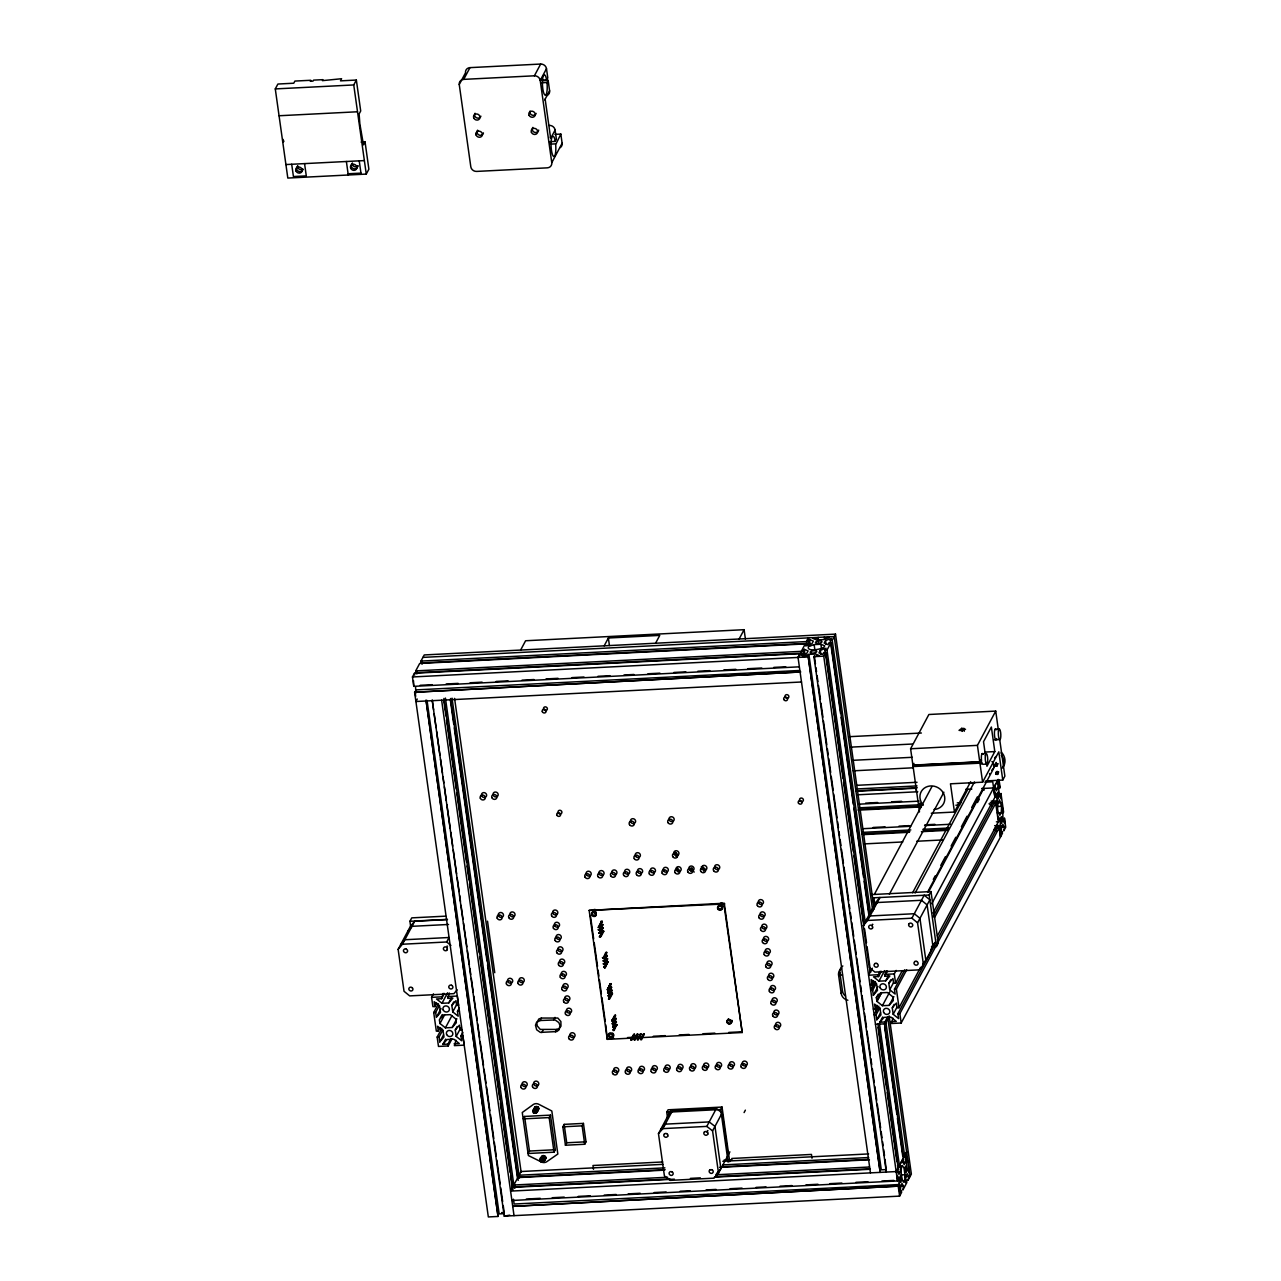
<?xml version="1.0" encoding="UTF-8"?>
<svg xmlns="http://www.w3.org/2000/svg" width="1281" height="1281" viewBox="0 0 1281 1281"><rect width="100%" height="100%" fill="white"/><g stroke="black" fill="none" stroke-linecap="round" stroke-linejoin="round"><path stroke-width="1.5" d="M995.961 756.447L994.568 758.064M415.845 693.117L415.572 686.664M416.837 674.014L416.998 670.844L415.989 672.733L801.554 653.214M422.057 664.231L422.234 661.044L421.209 662.95L806.79 643.43M514.946 1188.16L515.122 1184.973M512.304 1199.737L511.904 1200.489L897.485 1180.954L897.18 1175.285L898.798 1178.056L899.374 1190.946L898.702 1186.11L512.736 1206.366L898.702 1186.11M877.901 1023.663L898.429 1169.697L897.389 1171.651L898.99 1174.389L900.367 1171.811L900.687 1165.438L899.678 1167.343L879.423 1023.295M904.946 1174.725C905.059 1194.036 898.541 1170.562 902.4 1165.502L904.034 1168.256L904.946 1174.725L900.943 1174.917M884.514 1023.759L903.649 1159.913L902.609 1161.851L904.226 1164.589L905.587 1162.027L905.923 1155.654L904.898 1157.56L885.763 1021.405M933.048 913.001L995.305 796.558L994.616 791.626L996.234 794.396L997.146 800.849L996.81 807.286L996.138 802.45L990.149 802.755M995.577 784.212L994.809 787.991L996.426 790.745L997.803 788.183L998.139 781.746L997.082 783.716L996.826 781.874M937.436 935.787L998.764 821.105L998.059 816.173L999.692 818.943L1000.589 825.396L1000.253 831.833L999.58 826.998L995.593 827.19M1001.246 812.714L1001.582 806.293L999.436 799.856C997.066 804.404 996.65 811.049 999.869 815.292L1001.246 812.714L997.258 812.923M994.697 765.029L996.378 763.652L997.371 765.686L995.865 766.262L994.697 765.029L996.09 762.419M533.184 1110.035C545.978 1107.28 527.724 1120.491 534.785 1107.12C543.352 1104.75 534.097 1115.735 534.785 1107.12M539.942 1159.657L542.471 1157.992L544.441 1160.538L541.895 1162.203L528.348 1155.526L522.264 1112.5L533.424 1104.43A5.284 4.804 28.1 0 1 538.564 1104.174L551.823 1110.995L557.827 1154.037L546.667 1161.771A5.284 4.804 28.1 0 1 541.527 1162.027C535.106 1156.199 551.15 1152.74 543.993 1161.531M803.795 655.199L803.235 651.244L804.26 649.323L808.087 650.908L806.71 653.486L800.913 655.568L801.986 653.598L414.468 673.23L412.466 676.96L413.779 686.344L799.36 666.825M809.016 645.416L808.471 641.461L809.48 639.539L813.323 641.124L811.946 643.702L806.149 645.784L807.206 643.815L419.688 663.446L415.717 670.892L415.989 672.733M421.209 662.95L420.953 661.092L424.235 654.943L835.516 634.111L874.138 909.046M665.159 1169.697L519.333 1177.095L519.061 1175.237L521.047 1171.523L662.885 1164.349M806.534 641.573L808.503 637.858L806.518 641.557L807.078 645.512M897.485 1180.954L823.747 656.144L825.733 652.397L823.795 652.493L822.754 654.447L818.959 652.862L820.336 650.3L826.069 648.234L825.044 650.14L843.09 778.512M896.156 1171.571L898.141 1167.84L896.156 1171.571L510.591 1191.106L512.576 1187.375L674.414 1179.177M904.642 1155.702L906.612 1152.003L904.626 1155.702L902.689 1155.798L897.421 1118.265M365.053 141.903L368.88 169.188L366.27 174.088L287.809 178.059L275.287 88.917L277.897 84.034L293.765 83.217L294.902 81.071L310.771 80.271L310.258 81.247L313.028 81.119L313.557 80.127L322.988 79.662L322.46 80.639L341.627 78.717L340.49 80.863L356.358 80.046L360.698 110.983L359.128 113.929L359.833 123.713L363.468 144.865L365.053 141.903L361.082 142.111M283.902 141.022L283.389 141.999L283.005 139.341M366.27 174.088L353.748 84.946L356.358 80.046M554.913 134.377L560.838 134.073L562.119 143.28L551.775 162.671A5.284 4.804 28.1 0 1 547.323 167.843L476.628 171.414A5.284 4.804 28.1 0 1 470.8 166.77L459.255 84.546L465.515 72.793A5.284 4.804 28.1 0 1 469.967 67.637L540.662 64.05A5.284 4.804 28.1 0 1 546.491 68.694L547.788 77.901L546.635 80.046L540.71 80.351M459.255 84.546A5.284 4.804 28.1 0 1 463.706 79.374L469.967 67.637M475.924 133.977L477.701 130.662M463.706 79.374L534.385 75.803L540.662 64.05M551.775 162.671L540.214 80.447L546.491 68.694M546.635 80.046L546.507 79.31A10.184 2.354 87.1 0 0 542.584 79.438A10.184 2.354 87.1 0 0 544.873 95.018A10.184 2.354 87.1 0 0 547.019 82.801L548.124 80.351L542.199 80.655M545.162 100.382A5.284 4.804 28.1 0 0 545.146 99.117L549.597 90.791L548.124 80.351M550.318 137.115A5.284 4.804 28.1 0 1 550.67 138.38L555.105 130.054L554.753 128.805A5.284 4.804 28.1 0 0 549.277 125.41M549.341 141.711L555.265 141.406L556.402 139.261L555.105 130.054M555.265 141.406L555.217 141.102A10.184 2.354 87.1 0 0 551.246 140.382A10.184 2.354 87.1 0 0 553.376 156.266A10.184 2.354 87.1 0 0 555.682 144.673L560.838 134.073M413.779 686.344L413.491 680.675M414.612 692.236L800.593 671.965L414.612 692.236L488.333 1216.95L498.037 1216.454L426.029 700.275L498.037 1216.454M417.254 699.026L415.925 701.508L801.49 681.988M520.63 650.059L525.594 640.756L744.101 629.692L745.414 639.139M410.737 927.028L409.92 921.295L411.761 917.869L445.628 916.155M457.141 989.813L453.938 993.656L409.68 995.897L404.027 991.286L398.135 949.349L410.416 926.339L414.708 921.231L447.421 919.566M398.135 949.349L402.426 944.225L414.708 921.231M604.184 645.832L608.363 638.002L659.763 635.392L655.584 643.222M402.426 944.225L446.669 941.983L449.071 937.5L404.812 939.742L400.537 944.866M436.709 1003.023L434.835 1006.53L432.898 1006.626L431.585 997.355L433.458 993.848M449.343 993.031L447.726 998.395L452.866 998.139L448.718 1002.959L441.977 1003.295L436.533 998.972L441.561 998.716L443.178 993.351M440.152 1027.554L438.278 1031.077L436.341 1031.173L433.715 1012.518L438.406 1003.744M441.561 998.716L444.379 993.448M434.835 1006.53L434.147 1001.694L439.607 1006.049L440.52 1012.502L436.341 1017.354L435.668 1012.422L439.415 1005.393M441.977 1003.295L447.597 992.775M437.285 1015.593L441.032 1008.579M440.28 1018.059L442.249 1014.552M448.718 1002.959L451.536 997.691M439.975 1023.503L439.351 1019.804L443.61 1014.968L450.368 1014.632L455.828 1018.987L456.324 1022.686L452.177 1027.506L445.42 1027.842L439.975 1023.503L444.667 1014.744M459.351 1007.811L457.477 1011.317L458.166 1016.185L452.753 1011.878L451.841 1005.441L453.714 1001.934M451.953 1038.923L448.206 1045.953L438.486 1046.433L437.173 1037.066L441.849 1028.291M438.278 1031.077L437.59 1026.241L443.05 1030.597L443.963 1037.05L439.783 1041.901L439.111 1036.97L442.858 1029.94M452.753 1011.878L456.5 1004.864M445.42 1027.842L451.969 1015.561M439.783 1041.901L443.53 1034.872M450.752 1038.827L447.934 1044.095L442.874 1044.367L445.692 1039.099M452.177 1027.506L456.853 1018.731M462.793 1032.342L460.92 1035.865L461.608 1040.732L456.196 1036.425L455.299 1029.988L457.173 1026.481M456.196 1036.425L460.888 1027.65M460.92 1035.865L462.857 1035.753L464.186 1045.136L454.371 1045.632L455.988 1040.268M589.148 910.391L724.277 903.217L742.211 1032.518L607.274 1039.355L589.148 910.391L723.861 904.002L742.211 1032.518M739.121 638.995L744.101 629.692M540.118 1020.509L555.137 1019.948L558.836 1022.59L559.989 1025.569L558.996 1029.892L556.771 1031.573L540.374 1032.406L536.675 1029.78L535.49 1025.232L536.515 1022.462L540.118 1020.509L541.415 1018.059L557.843 1018.043L560.886 1021.565L560.982 1026.161L559.301 1028.467L556.707 1029.412L540.278 1029.428L537.235 1025.905L536.803 1022.782L538.821 1019.003L541.415 1018.059M541.799 1032.55L543.112 1030.1M598.643 926.627L601.462 921.391L598.755 927.412M599.492 926.579L597.939 927.46L599.604 927.364L602.294 921.343L600.629 921.439M599.604 927.364L602.294 921.343M602.727 924.466L599.092 929.75L602.727 924.466L600.036 930.486L598.259 929.782L600.036 930.486M603.159 927.588L599.524 932.856L603.159 927.588L600.485 933.609L598.707 932.904L600.485 933.609M553.712 1019.82L555.009 1017.37M602.775 930.743L600.1 936.763L602.775 930.743L603.719 931.479L600.917 936.715L599.252 936.811L603.607 930.695M555.394 1031.862L556.707 1029.412M606.634 952.327L603.847 957.548L602.406 957.628L603.959 958.332L606.634 952.327L603.351 958.364M603.127 958.38L605.817 952.359M607.082 955.434L604.28 960.67L602.855 960.75L604.392 961.455L607.082 955.434L603.783 961.487M603.575 961.503L606.249 955.482M604.84 964.577L603.287 963.856L604.84 964.577L607.514 958.556L604.216 964.609M604.008 964.609L607.514 958.556M524.57 1116.44L523.256 1118.889L549.165 1117.576L550.478 1115.127L524.57 1116.44L529.437 1151.043L528.124 1153.492L554.033 1152.179L555.33 1149.73L550.478 1115.127M605.273 967.683L603.719 966.979L605.273 967.683L607.947 961.679L604.664 967.715M604.44 967.731L607.947 961.679M533.04 1110.563L535.218 1106.752M533.04 1111.123L535.73 1106.512M533.2 1111.668L534.497 1109.218M534.994 1108.866L536.291 1106.416M533.488 1112.18L534.801 1109.73M535.586 1108.898L536.883 1106.448M533.905 1112.613L535.218 1110.163M536.147 1109.09L537.46 1106.64M534.433 1112.917L535.73 1110.483M536.659 1109.41L537.972 1106.96M534.994 1113.109L536.307 1110.659M537.091 1109.826L538.388 1107.392M535.586 1113.157L536.899 1110.707M536.163 1113.045L538.693 1107.889M537.54 1110.899L538.853 1108.449M536.675 1112.805L538.853 1109.01M610.22 983.648L607.53 989.669L610.22 983.648L611.149 984.384L608.347 989.621L607.146 989.685L611.037 983.6M610.653 986.77L607.963 992.775L610.653 986.77L611.581 987.507L608.795 992.743L607.594 992.807L611.469 986.722M611.085 989.877L608.411 995.897L611.085 989.877L612.014 990.629L609.228 995.849L608.027 995.913L611.918 989.845M611.533 992.999L608.843 999.02L611.533 992.999L612.462 993.736L609.66 998.972L608.475 999.036L612.35 992.951M798.047 657.441L800.049 653.694L798.047 657.441L870.456 1172.884M904.098 1180.442L908.085 1180.233L908.853 1176.47L907.236 1173.7L905.859 1176.278L905.523 1182.715L906.58 1180.73L906.836 1182.587L902.865 1190.033L903.633 1186.27L902 1183.5L900.639 1186.078L900.303 1192.499L901.344 1190.529L901.616 1192.387L899.614 1196.118L504.218 1216.149L509.774 1215.157M611.854 1020.477L615.472 1015.192L612.782 1021.213L611.854 1020.477L615.472 1015.192M611.966 1021.261L614.656 1015.241M808.151 656.208L880.175 1172.387L808.151 656.208L803.091 656.464L808.887 654.383L815.645 654.047L819.488 655.632L813.931 656.641L886.34 1172.067L885.075 1159.481M818.367 642.053L818.207 637.362M612.302 1023.583L615.905 1018.315L613.231 1024.336L612.302 1023.583L615.905 1018.315M539.942 1160.202L542.103 1155.846M612.398 1024.384L615.088 1018.363M540.086 1160.762L542.616 1155.606M541.879 1157.944L543.192 1155.494M540.39 1161.275L541.239 1157.768M542.471 1157.992L543.785 1155.542M540.806 1161.691L541.703 1158.825M612.734 1026.705L616.353 1021.437L613.663 1027.458L612.734 1026.705L616.353 1021.437M543.048 1158.184L544.361 1155.734M612.846 1027.49L615.52 1021.469M541.319 1162.011L542.632 1159.561L545.594 1158.616M543.56 1158.488L544.873 1156.054M607.274 1039.355L605.769 1024.896M541.895 1162.203L543.208 1159.753M543.977 1158.921L545.29 1156.471M542.487 1162.235L543.801 1159.801M613.167 1029.828L616.785 1024.544L614.111 1030.565L613.167 1029.828L616.785 1024.544M544.281 1159.433L545.594 1156.983M543.064 1162.139L545.738 1157.528M613.279 1030.613L615.969 1024.592M543.576 1161.899L545.738 1158.088M562.839 1126.816L564.152 1124.366L583.431 1123.389L586.009 1141.803L584.712 1144.253L565.433 1145.23L562.839 1126.816L582.118 1125.839L583.431 1123.389M824.388 637.057L823.987 637.794L829.127 637.538L823.363 639.603L816.605 639.94L812.795 638.354L817.822 638.114M840.544 713.421L830.28 640.356L831.289 638.45L825.556 640.516L824.179 643.078L827.99 644.647L829.031 642.71L830.969 642.614L869.255 915.13M865.283 922.576L826.998 650.043L830.969 642.614M835.516 634.111L832.218 640.26L870.504 912.793M565.433 1145.23L566.73 1142.78L564.152 1124.366M630.86 1039.499L634.479 1034.215L631.789 1040.236L630.86 1039.499L634.479 1034.215M630.973 1040.284L633.663 1034.263M634.127 1039.323L637.746 1034.055L635.056 1040.076L634.127 1039.323L637.746 1034.055M634.239 1040.108L636.913 1034.103M637.394 1039.163L640.996 1033.895L638.322 1039.9L637.394 1039.163L640.996 1033.895M637.49 1039.948L640.18 1033.927M640.644 1039.003L644.263 1033.719L641.589 1039.74L640.644 1039.003L644.263 1033.719M640.756 1039.788L643.446 1033.767M724.245 904.482L724.646 903.665M667.561 1118.089L666.744 1112.228L668.058 1109.794L722.036 1107.056L729.706 1161.675M729.882 1151.827L718.513 1173.14L714.077 1178.152L670.155 1180.377L664.407 1175.878L658.466 1133.621L670.748 1110.627M658.466 1133.621L662.885 1128.625L672.461 1110.707L716.383 1108.497L722.132 1112.981L728.072 1155.238M662.885 1128.625L706.808 1126.399L716.383 1108.497M983.087 754.301A5.428 1.249 87.1 0 0 981.63 754.717A5.428 1.249 87.1 0 0 981.55 760.882L981.15 762.435L980.798 759.985L979.757 761.939L912.921 765.317L910.599 748.761L928.885 714.494L995.721 711.099L998.395 730.122M728.12 1162.171L720.723 1109.506L722.036 1107.056M718.513 1173.14L712.572 1130.883L722.132 1112.981M912.921 765.317L913.961 763.364M921.183 805.685L920.831 803.235L918.269 803.363L913.097 766.55L913.881 765.077L980.718 761.699L981.054 764.149L981.903 762.579L982.175 763.46A5.428 1.249 87.1 0 0 982.975 764.293L986.882 764.052M744.085 1112.581L745.382 1110.147M921.904 803.555L920.062 806.982L919.726 804.532L918.445 804.596L919.47 811.962M874.603 893.946L931.895 786.646M871.817 901.712L873.898 897.805L929.173 895.003L930.999 891.576L871.24 894.602M863.362 925.555L875.66 902.545L879.935 897.437L867.653 920.447L863.362 925.555L869.255 967.491L874.907 972.103L919.166 969.861L923.457 964.753L935.738 941.743L931.447 946.851M847.878 1000.237A7.942 7.206 28.1 0 1 841.153 993.415L838.575 975.001L839.872 972.567A7.942 7.206 28.1 0 1 842.834 965.986M889.398 894.234L943.889 792.218M841.153 993.415L842.466 990.966L839.872 972.567M979.757 761.939L977.435 745.366L995.721 711.099M931.303 813.211L954.441 812.042L950.47 783.812L982.607 782.179L979.933 763.156L980.718 761.699M954.441 812.042L970.646 781.698M872.329 968.196L868.582 975.225L878.286 974.729L880.159 971.222M912.616 892.745L967.892 789.224M915.178 892.937L974.377 782.05M985.105 753.036L983.52 741.715L991.366 727.032L994.809 751.579L986.962 766.262L986.434 762.483M869.879 984.497L871.817 984.4L873.69 980.878M875.387 981.614L870.712 990.389L872.649 990.293L876.396 983.264M886.34 970.902L884.723 976.266L889.863 976.01L885.715 980.83L878.958 981.166L873.514 976.827L878.558 976.586L881.36 971.318M982.607 782.179L998.812 751.835L1002.767 780.065L985.762 780.93M867.653 920.447L911.912 918.205L924.193 895.195L929.846 899.806L917.564 922.8L923.457 964.753M878.958 981.166L884.579 970.646M933.305 879.39L935.178 875.884M940.798 865.364L945.474 856.589M951.094 846.052L955.786 837.278M961.407 826.757L967.027 816.221M971.719 807.446L977.339 796.926M927.588 892.104L994.312 767.143M995.081 765.798L996.474 763.188M872.649 990.293L873.322 995.225L878.013 986.45M928.501 891.944L983.776 788.423L984.032 790.265M995.865 766.262L997.258 763.652M884.723 976.266L887.525 970.998M977.467 802.547L979.357 799.04M996.73 766.214L998.123 763.604M876.332 997.675L880.591 992.839L887.349 992.503L892.825 996.858L893.305 1000.557L889.158 1005.377L882.401 1005.713L876.973 1001.374L876.332 997.675L878.302 994.184M995.737 773.884L995.785 772.315L997.387 771.979L998.043 774.124L995.737 773.884L997.13 771.274M885.715 980.83L888.518 975.562M996.442 774.445L997.835 771.835M997.323 774.541L998.716 771.931M881.536 992.615L876.861 1001.39L881.648 992.599M873.322 1009.044L875.275 1008.932L877.149 1005.425M904.77 969.877L894.458 989.188L895.147 994.056L889.735 989.749L888.838 983.312L890.711 979.805M888.838 983.312L892.969 978.508L893.642 983.296L895.579 983.184L894.282 973.912L896.156 970.406M931.751 903.729L998.155 779.376M878.846 1006.161L874.154 1014.92L876.092 1014.824L879.839 1007.811M889.735 989.749L893.481 982.735M882.401 1005.713L889.895 991.67M1002.767 780.065L1004.864 776.142L999.66 739.153M895.579 983.184L902.128 970.902M876.092 1014.824L876.78 1019.772L880.527 1012.743M932.872 917.244L993.768 803.187M934.441 945.298L897.917 1013.719L898.589 1018.603L893.193 1014.296L892.281 1007.859L896.412 1003.055L897.084 1007.827L899.022 1007.731L896.396 989.076L906.708 969.781M934.81 917.132L996.138 802.45M887.733 1016.698L884.931 1021.966L879.871 1022.238L882.673 1016.97M889.158 1005.377L893.85 996.602M892.281 1007.859L894.154 1004.352M875.467 1024.304L885.187 1023.823L888.934 1016.794M893.193 1014.296L896.94 1007.266M999.084 780.001L1000.141 787.511L999.74 788.247L999.052 783.38L998.732 789.736L999.628 796.174L1001.246 798.912L1000.973 793.403L1003.583 812.058L1003.199 812.795L1002.511 807.911L1003.087 820.721L1004.688 823.459L1004.416 817.951L1005.713 827.222L1003.728 830.953L1004.512 827.158L1002.895 824.404L1001.518 826.966L1001.182 833.371L1002.206 831.449L1002.463 833.307L901.183 1023.007L891.352 1023.503L892.969 1018.139M899.022 1007.731L920.575 967.379M937.26 940.03L997.226 827.734L999.164 827.622L1000.493 837.005L999.196 827.734L995.193 827.942M901.183 1023.007L899.854 1013.623L999.58 826.998M932.456 946.739L936.411 946.547L938.236 943.12L930.999 891.576M899.406 1165.486L903.377 1158.04L899.422 1165.502L897.469 1165.582M907.941 1161.371L907.54 1162.107L906.852 1157.207L906.516 1163.612L907.428 1170.049L909.046 1172.804L908.757 1167.263M908.085 1180.233L911.367 1174.101L889.142 1015.865M667.641 1136.215L667.017 1136.968A2.018 1.825 28.1 0 1 665.031 1137.064L664.199 1136.391A2.146 1.938 28.1 0 1 663.926 1134.454L664.551 1133.701M707.688 1134.197L707.064 1134.95A2.018 1.825 28.1 0 1 705.078 1135.046L704.246 1134.374A2.146 1.938 28.1 0 1 703.974 1132.42L704.598 1131.667M447.357 949.669L446.717 950.406A2.146 1.938 28.1 0 1 444.667 950.518L443.818 949.862A2.018 1.825 28.1 0 1 443.562 947.956L444.203 947.219A2.146 1.938 28.1 0 1 446.252 947.107L447.085 947.78M872.649 927.908L872.009 928.645A2.146 1.938 28.1 0 1 869.975 928.741L869.126 928.085A2.018 1.825 28.1 0 1 868.854 926.179L869.511 925.442A2.146 1.938 28.1 0 1 871.544 925.346L872.393 926.003M407.694 931.431L411.986 926.323L448.542 924.466M872.937 907.637L877.213 902.529L921.471 900.287L927.124 904.898L933.016 946.835L930.871 949.397M865.764 921.071L870.039 915.963L914.298 913.721L919.95 918.317L925.843 960.27L922.624 964.097M451.841 1005.441L455.972 1000.653L456.644 1005.425L458.582 1005.329L457.301 996.042L447.469 996.538M442.874 1044.367L447.053 1039.515L453.81 1039.179L459.271 1043.535L454.115 1043.775M455.299 1029.988L459.431 1025.184L460.087 1029.972L462.041 1029.86M873.322 995.225L877.501 990.373L876.588 983.92L871.128 979.565L871.817 984.4M876.78 1019.772L880.944 1014.92L880.047 1008.467L874.571 1004.112L875.275 1008.932M879.871 1022.238L884.034 1017.386L890.807 1017.05L896.268 1021.405L891.096 1021.646M668.025 1115.719L671.34 1111.972M660.852 1129.137L665.287 1124.142L709.21 1121.916L714.974 1126.399L720.899 1168.656L716.479 1173.668M709.962 1169.793L709.322 1170.546A2.146 1.938 28.1 0 0 709.594 1172.499L710.427 1173.172A2.018 1.825 28.1 0 0 712.428 1173.076L713.053 1172.323A2.146 1.938 28.1 0 0 712.78 1170.37L711.948 1169.697M874.875 963.68L874.234 964.417A2.018 1.825 28.1 0 0 874.491 966.322L875.339 966.979A2.146 1.938 28.1 0 0 877.373 966.883L878.029 966.146A2.018 1.825 28.1 0 0 877.757 964.241L876.909 963.584M914.81 961.663L914.154 962.399A2.018 1.825 28.1 0 0 914.426 964.305L915.275 964.961A2.146 1.938 28.1 0 0 917.308 964.849L917.965 964.113A2.018 1.825 28.1 0 0 917.692 962.223L916.844 961.567M814.124 644.599L808.327 646.681C806.694 652.205 820.865 649.291 823.907 647.321L824.724 645.848L820.881 644.263L814.124 644.599L814.956 650.524M961.775 728.313L959.053 730.362L962.543 730.634L965.49 729.305L961.775 728.313L962.207 731.387M275.287 88.917L353.748 84.946M541.062 82.801L546.987 82.496M279.05 115.754L357.511 111.767M549.677 144.161L555.602 143.856M285.903 164.56L364.364 160.589M348.096 173.768L360.954 173.127M422.922 657.393L834.203 636.561L872.761 911.063M420.953 661.092L808.471 641.461M830.28 640.356L832.218 640.26M415.717 670.892L803.235 651.244M825.044 650.14L826.998 650.043M412.466 676.96L807.767 656.945M813.931 656.641L823.747 656.144M420.168 685.303L432.161 684.695M446.14 683.99L458.134 683.381M470.127 682.773L482.104 682.165M496.099 681.46L508.077 680.851M522.056 680.147L534.049 679.538M546.042 678.93L558.02 678.322M572.015 677.617L583.992 677.009M597.987 676.304L609.964 675.695M623.959 674.991L633.935 674.479M647.93 673.774L659.907 673.165M673.902 672.461L685.879 671.852M697.873 671.244L709.85 670.636M723.845 669.931L735.822 669.322M747.816 668.714L761.795 668.009M773.788 667.401L785.781 666.793M416.021 689.899L799.6 670.475M849.575 736.671L921.391 733.02M995.177 729.289L999.18 729.081M850.376 747.159L912.2 744.037M993.976 739.89L999.965 739.585M910.599 748.761L977.435 745.366M984.977 752.075L994.809 751.579M852.457 760.338L912.296 757.295M982.111 753.756L986.098 753.564M913.097 766.55L979.933 763.156M853.258 770.826L913.097 767.799M857.229 785.301L917.052 782.275M969.012 782.979L975.113 782.675M984.817 782.179L992.727 781.778L994.921 797.294L993.592 787.927L981.63 788.52M857.213 788.936L917.052 785.91M855.484 790.889L917.308 787.767M855.964 791.29L915.803 788.263M857.982 794.78L917.804 791.754M965.682 789.336L971.847 789.016M993.816 788.375L997.803 788.183M865.668 803.123L877.645 802.514M891.608 801.81L901.568 801.314M859.295 804.164L919.134 801.137M859.535 807.815L919.358 804.788M957.259 802.867L961.246 802.675M991.158 801.153L997.146 800.849M858.526 809.416L918.349 806.39M997.066 802.803L1001.053 802.611M858.126 810.152L921.359 806.918M955.85 805.205L959.837 805.012M991.75 803.395L995.737 803.187M997.595 806.486L1001.582 806.293M873.114 827.462L885.075 826.869M899.038 826.149L909.014 825.653M924.962 824.836L934.938 824.34M996.394 821.842L998.331 821.745M862.737 828.711L910.615 826.293M924.578 825.572L950.502 824.259M862.978 832.362L910.839 829.944M922.816 829.335L948.741 828.022M994.616 825.701L1000.589 825.396M861.969 833.963L909.83 831.545M923.793 830.841L947.732 829.624M1000.525 827.35L1004.512 827.158M863.57 834.604L909.446 832.282M921.407 831.673L947.332 830.36M864.867 843.875L902.769 841.953M916.732 841.249L942.656 839.936M409.92 921.295L447.421 919.39M601.574 922.176L602.406 922.128M602.839 925.25L601.91 924.514M603.271 928.373L602.342 927.62M602.887 931.527L603.719 931.479M605.929 953.144L606.746 953.112M606.361 956.267L607.194 956.218M607.626 959.341L606.698 958.604M608.059 962.463L607.13 961.711M610.316 984.432L611.149 984.384M610.765 987.555L611.581 987.507M431.585 997.355L441.305 996.858M884.466 974.409L894.282 973.912M611.197 990.661L612.014 990.629M611.629 993.784L612.462 993.736M433.715 1012.518L435.668 1012.422M457.477 1011.317L459.415 1011.221M894.458 989.188L896.396 989.076M614.768 1016.025L615.585 1015.977M615.2 1019.148L616.017 1019.1M615.633 1022.254L616.465 1022.222M616.081 1025.376L616.898 1025.344M437.173 1037.066L439.111 1036.97M897.917 1013.719L899.854 1013.623M633.775 1035.048L634.591 1035M637.025 1034.888L637.858 1034.84M640.292 1034.712L641.108 1034.68M643.558 1034.552L644.375 1034.504M607.69 1038.571L613.631 1038.267M627.53 1037.562L639.443 1036.97M653.326 1036.265L665.239 1035.656M679.122 1034.952L689.05 1034.456M702.949 1033.751L714.846 1033.143M728.745 1032.438L740.658 1031.845M666.744 1112.228L720.723 1109.506M566.73 1142.78L586.009 1141.803M529.437 1151.043L555.33 1149.73M662.709 1161.963L592.975 1165.502L593.503 1169.281M724.069 1160.09L731.963 1159.705L731.787 1158.472L811.465 1154.437L812.01 1158.216M722.82 1161.307L868.662 1153.925M519.061 1175.237L664.903 1167.856M722.836 1164.909L868.678 1157.528M721.107 1166.863L868.95 1159.385M663.654 1170.194L517.812 1177.591L513.841 1185.021L667.673 1177.239M719.586 1167.359L869.431 1159.769M901.6 1162.235L905.587 1162.027M715.615 1174.805L869.447 1167.007M514.097 1186.879L669.931 1178.984M715.871 1176.663L869.703 1168.864M690.395 1178.376L700.371 1177.863M714.366 1177.159L870.199 1169.265M886.372 1169.569L881.296 1169.825L808.887 654.383M896.364 1172.019L900.367 1171.811M904.866 1176.679L908.853 1176.47M526.283 1199.032L540.262 1198.327M552.255 1197.719L564.232 1197.111M578.227 1196.406L590.205 1195.797M604.2 1195.093L616.177 1194.484M628.17 1193.876L640.164 1193.268M654.143 1192.563L666.136 1191.954M680.115 1191.25L690.107 1190.738M706.087 1189.937L716.079 1189.425M730.058 1188.72L742.051 1188.111M756.03 1187.407L766.022 1186.895M780.001 1186.19L791.994 1185.582M805.973 1184.877L817.967 1184.268M829.944 1183.66L841.937 1183.052M855.916 1182.347L867.91 1181.739M881.888 1181.018L893.882 1180.425M899.71 1184.509L514.129 1204.028L513.457 1199.192M899.63 1186.462L903.633 1186.27M504.25 1213.651L499.174 1213.908L427.037 700.435M406.317 949.141L407.166 949.797A2.018 1.825 28.1 0 1 407.422 951.703L406.782 952.44A2.146 1.938 28.1 0 1 404.732 952.536L403.883 951.879A2.018 1.825 28.1 0 1 403.627 949.974L404.268 949.237A2.146 1.938 28.1 0 1 406.285 948.965M451.617 985.345L452.465 986.018A2.018 1.825 28.1 0 1 452.737 987.907L452.081 988.644A2.146 1.938 28.1 0 1 450.047 988.756L449.199 988.099A2.018 1.825 28.1 0 1 448.926 986.194L449.583 985.457A2.146 1.938 28.1 0 1 451.601 985.185M706.584 1131.571L707.416 1132.244M671.901 1171.731L672.733 1172.403A2.146 1.938 28.1 0 1 673.005 1174.357L672.381 1175.093A2.018 1.825 28.1 0 1 670.379 1175.205L669.547 1174.533A2.146 1.938 28.1 0 1 669.274 1172.579L669.915 1171.827A2.018 1.825 28.1 0 1 671.933 1171.891M706.808 1126.399L712.572 1130.883M989.044 803.747L991.75 805.909M993.848 829.367L996.554 831.529M911.912 918.205L917.564 922.8M446.669 941.983L450.912 945.442M412.53 988.035L411.681 987.379A2.146 1.938 28.1 0 0 409.648 987.475L408.991 988.211A2.018 1.825 28.1 0 0 409.263 990.117L410.112 990.773A2.146 1.938 28.1 0 0 412.146 990.677L412.802 989.941A2.018 1.825 28.1 0 0 412.354 988.035M667.369 1134.277L666.552 1133.589A2.018 1.825 28.1 0 0 664.583 1133.861M995.721 803.091L998.363 821.842M989.605 773.516L989.733 774.348M963.84 728.216L964.273 731.275M913.881 765.077L914.058 766.31M915.611 785.685L916.475 791.818M929.173 895.003L936.411 946.547M873.898 897.805L874.971 905.427M887.749 1017.706L910.07 1176.534M878.286 974.729L878.558 976.586M884.931 1021.966L885.187 1023.823M841.105 717.376L853.306 804.276M853.867 808.215L863.57 877.341M864.131 881.296L868.838 914.858M884.659 1027.426L896.86 1114.326M825.556 640.516L826.117 644.455M873.594 981.822L874.154 985.778M876.925 1005.521L877.485 1009.476M825.733 652.397L864.018 924.93M864.579 928.885L866.516 942.704M867.077 946.643L870.68 972.327M872.073 982.191L872.905 988.115M875.676 1007.875L876.236 1011.814M843.635 782.467L853.354 851.577M853.899 855.532L863.618 924.658M869.719 968.1L870.279 972.055M871.656 981.919L872.489 987.843M878.045 1027.346L886.644 1088.562M887.205 1092.517L896.908 1161.627M898.301 1186.847L899.614 1196.118M820.881 644.263L821.441 648.202M820.336 650.3L820.881 654.255M814.316 655.888L815.437 663.798M815.981 667.737L816.541 671.692M817.102 675.647L817.935 681.572M818.479 685.511L820.432 699.346M820.977 703.285L822.93 717.12M823.475 721.059L826.805 744.757M827.366 748.712L828.199 754.637M828.743 758.592L830.696 772.411M831.241 776.366L833.194 790.185M833.739 794.14L837.069 817.838M837.63 821.778L838.463 827.702M839.023 831.657L839.567 835.612M840.128 839.551L840.96 845.476M841.505 849.431L843.458 863.25M844.003 867.205L848.727 900.783M849.287 904.722L849.831 908.677M850.392 912.632L851.225 918.557M851.785 922.496L853.722 936.331M854.267 940.27L856.22 954.105M856.765 958.044L860.095 981.742M860.656 985.697L861.489 991.622M862.049 995.577L863.986 1009.396M864.547 1013.351L866.484 1027.17M867.029 1031.125L870.359 1054.823M870.92 1058.763L871.753 1064.687M872.313 1068.642L874.25 1082.461M874.811 1086.416L876.748 1100.235M877.309 1104.19L880.623 1127.888M881.184 1131.844L882.017 1137.768M882.577 1141.707L883.121 1145.662M883.682 1149.617L884.514 1155.542M809.48 639.539L810.313 645.464M805.525 645.768L805.269 643.927L801.298 651.356L801.858 655.296M804.26 649.323L805.092 655.248M676.48 852.826L677.041 856.749M675.423 852.329L675.984 856.252M677.633 868.038L678.177 871.961M545.146 99.117L550.67 138.38M608.363 638.002L609.42 645.544M668.33 1111.732L668.874 1115.639M590.397 915.467L593.679 938.925M594.24 942.832L597.522 966.274M598.083 970.181L598.9 976.042M599.444 979.949L601.365 993.64M601.926 997.547L605.208 1020.989M582.118 1125.839L584.712 1144.253M549.165 1117.576L554.033 1152.179M487.517 921.183L494.754 972.727M454.579 698.401L521.159 1172.371M452.033 698.161L519.446 1178.04M450.496 698.529L518.197 1180.393M450.368 700.227L453.698 723.925M454.259 727.88L486.988 960.91M487.549 964.865L517.508 1178.152M445.42 698.065L514.225 1187.839M443.883 698.449L512.96 1190.177M443.754 700.147L445.98 715.935M446.525 719.89L456.244 789.016M456.789 792.955L466.508 862.081M467.053 866.036L469.006 879.855M469.551 883.81L479.27 952.92M479.815 956.875L489.534 1026.001M490.079 1029.94L499.798 1099.066M500.359 1103.021L510.062 1172.131M510.623 1176.086L512.288 1187.935M441.625 700.211L514.033 1215.653M359.224 160.846L361.13 174.344M433.586 709.85L432.193 699.97L504.218 1216.149M434.131 713.789L436.084 727.624M436.629 731.563L439.959 755.262M440.52 759.217L442.457 773.035M443.018 776.991L443.85 782.915M444.395 786.854L446.348 800.689M446.893 804.628L450.223 828.327M450.784 832.282L452.721 846.101M453.282 850.056L456.612 873.754M457.157 877.709L459.11 891.528M459.655 895.483L460.487 901.408M461.048 905.347L462.985 919.182M463.546 923.121L466.876 946.819M467.421 950.774L469.374 964.593M469.919 968.548L470.751 974.473M471.312 978.428L473.249 992.247M473.81 996.202L477.14 1019.9M477.701 1023.839L479.638 1037.674M480.183 1041.613L483.513 1065.312M484.074 1069.267L486.011 1083.085M486.572 1087.041L489.902 1110.739M490.463 1114.694L493.777 1138.393M494.338 1142.332L496.275 1156.167M496.836 1160.106L500.166 1183.804M500.727 1187.759L502.664 1201.578M503.225 1205.533L504.057 1211.458M346.382 161.502L348.272 175.001M414.468 673.23L414.724 675.087M415.012 691.5L415.685 696.336M447.934 1044.095L448.206 1045.953M304.558 163.616L306.287 175.897L293.429 176.538L291.7 164.256M538.693 130.086A3.315 2.994 28.1 0 1 534.241 132.199A3.315 2.994 28.1 0 1 532.912 127.395M483.433 132.888A3.315 2.994 28.1 0 1 479.799 135.258A3.315 2.994 28.1 0 1 476.996 131.623M477.221 130.854A3.315 2.994 28.1 0 1 477.637 130.198M480.903 116.187A3.315 2.994 28.1 0 1 476.484 117.772A3.315 2.994 28.1 0 1 475.043 113.256M536.163 113.433A3.315 2.994 28.1 0 1 532.095 115.114A3.315 2.994 28.1 0 1 529.982 111.111M549.597 90.791A5.284 4.804 28.1 0 1 546.459 95.723M534.385 75.803A5.284 4.804 28.1 0 1 540.214 80.447M562.119 143.28A5.284 4.804 28.1 0 1 560.149 147.667M357.655 165.681A3.315 2.994 28.1 0 1 353.22 168.58A3.315 2.994 28.1 0 1 352.467 163.263M358.072 165.938A3.315 2.994 28.1 0 1 352.275 163.247M302.796 169.236A3.315 2.994 28.1 0 1 297.608 166.018M302.989 169.252A3.315 2.994 28.1 0 1 298.169 171.142A3.315 2.994 28.1 0 1 297.8 166.034M1001.262 755.15A13.226 12.009 28.1 0 1 1002.991 767.431M1002.302 753.196A13.226 12.009 28.1 0 1 1002.35 768.12M923.345 805.141A12.698 11.529 28.1 0 1 925.827 787.207A12.698 11.529 28.1 0 1 944.081 794.652A12.698 11.529 28.1 0 1 934.009 809.496M996.698 738.577A5.428 1.249 87.1 0 1 995.001 738.288A5.428 1.249 87.1 0 1 994.552 731.051A5.428 1.249 87.1 0 1 996.154 729.834M992.935 768.824A6.741 6.117 28.1 0 1 991.686 770.281M991.91 761.458A6.741 6.117 28.1 0 1 993.624 767.031M1001.23 752.331A5.284 4.804 28.1 0 1 1001.23 753.612M447.581 946.195A2.146 1.938 28.1 0 1 447.069 946.035M446.925 947.78A2.018 1.825 28.1 0 1 447.181 949.685M872.873 924.418A2.146 1.938 28.1 0 1 872.361 924.258M872.217 926.019A2.018 1.825 28.1 0 1 872.489 927.908M914.778 961.487A2.146 1.938 28.1 0 1 916.828 961.39M874.859 963.52A2.146 1.938 28.1 0 1 876.893 963.408M707.977 1130.723A2.018 1.825 28.1 0 1 707.464 1130.563M704.614 1131.828A2.018 1.825 28.1 0 1 706.616 1131.731M707.592 1132.228A2.146 1.938 28.1 0 1 707.865 1134.181M667.545 1134.261A2.146 1.938 28.1 0 1 667.833 1136.215M709.978 1169.969A2.018 1.825 28.1 0 1 711.964 1169.857M722.116 906.099A2.386 2.162 28.1 0 1 720.771 909.494A2.386 2.162 28.1 0 1 717.984 906.66A2.386 2.162 28.1 0 1 721.683 905.651M596.241 914.986A2.386 2.162 28.1 0 1 592.543 914.714A2.386 2.162 28.1 0 1 593.487 911.415M594.688 911.351A2.386 2.162 28.1 0 1 596.241 912.312M613.599 1034.311A2.386 2.162 28.1 0 1 612.542 1037.034A2.386 2.162 28.1 0 1 609.484 1036.041A2.386 2.162 28.1 0 1 610.028 1033.143M612.334 1033.03A2.386 2.162 28.1 0 1 612.862 1033.351M731.819 1020.349A2.386 2.162 28.1 0 1 730.554 1023.135A2.386 2.162 28.1 0 1 727.512 1021.726A2.386 2.162 28.1 0 1 728.761 1018.939M611.261 1033.11A1.986 1.793 28.1 0 1 612.158 1035.865A1.986 1.793 28.1 0 1 609.212 1036.025A1.986 1.793 28.1 0 1 609.324 1033.223M613.007 1033.863A1.986 1.793 28.1 0 1 610.284 1033.319M728.425 1023.519A1.986 1.793 28.1 0 0 728.921 1023.647L729.433 1023.663A1.986 1.793 28.1 0 0 731.019 1022.142L731.003 1021.662A1.986 1.793 28.1 0 0 728.249 1020.108A1.986 1.793 28.1 0 0 727.592 1022.911M731.979 1020.557A1.986 1.793 28.1 0 1 730.73 1021.229L730.218 1021.213A1.986 1.793 28.1 0 1 728.457 1019.084M845.444 996.058A7.942 7.206 28.1 0 1 842.466 990.966M838.575 975.001A7.942 7.206 28.1 0 1 841.521 968.436M596.017 912.857A1.986 1.793 28.1 0 1 592.895 911.399M593.279 910.07A1.986 1.793 28.1 0 1 596.37 910.311M722.74 906.436A1.986 1.793 28.1 0 1 719.618 904.994M720.002 903.665A1.986 1.793 28.1 0 1 723.092 903.89M691.196 871.304A6.613 6.005 28.1 0 1 690.875 868.134M702.548 866.484A6.613 6.005 28.1 0 1 703.669 871.144M701.315 866.725A3.315 2.994 28.1 0 1 701.315 869.062M694.19 872.073A6.613 6.005 28.1 0 1 691.868 867.765M842.434 974.793A13.226 12.009 28.1 0 1 839.167 975.385M503.993 1212.547A3.315 1.153 -8 0 1 501.624 1212.547M899.726 1177.655C901.232 1191.89 902 1169.361 899.726 1177.655M904.962 1167.856C906.452 1182.107 907.22 1159.561 904.962 1167.856M997.162 793.996C998.668 808.231 999.42 785.701 997.162 793.996M1000.621 818.543C1002.11 832.778 1002.879 810.249 1000.621 818.543M909.062 923.745L908.789 924.161A2.018 1.825 28.1 0 0 909.062 926.067L909.894 926.723A2.146 1.938 28.1 0 0 911.944 926.611L912.584 925.875A2.018 1.825 28.1 0 0 912.328 923.985L911.48 923.329A2.146 1.938 28.1 0 0 909.43 923.425L909.062 923.745M473.906 118.268A3.315 2.994 28.1 0 0 479.526 118.845A3.315 2.994 28.1 0 0 476.852 113.977A3.315 2.994 28.1 0 0 473.906 118.268M476.18 135.162A3.315 2.994 28.1 0 0 481.752 136.266A3.315 2.994 28.1 0 0 479.59 131.206A3.315 2.994 28.1 0 0 476.18 135.162M529.149 115.418A3.315 2.994 28.1 0 0 534.753 116.091A3.315 2.994 28.1 0 0 532.159 111.191A3.315 2.994 28.1 0 0 529.149 115.418M531.439 132.359A3.315 2.994 28.1 0 0 537.011 133.464A3.315 2.994 28.1 0 0 534.85 128.404A3.315 2.994 28.1 0 0 531.439 132.359M350.674 168.259A3.315 2.994 28.1 0 0 356.246 169.364A3.315 2.994 28.1 0 0 354.084 164.304A3.315 2.994 28.1 0 0 350.674 168.259M296.007 171.03A3.315 2.994 28.1 0 0 301.563 172.134A3.315 2.994 28.1 0 0 299.402 167.074A3.315 2.994 28.1 0 0 296.007 171.03M998.443 731.067A5.284 1.233 87.1 0 0 999.644 739.569A5.284 1.233 87.1 0 0 1000.621 732.38A5.284 1.233 87.1 0 0 998.443 731.067M985.377 755.534A5.284 1.233 87.1 0 0 986.562 764.036A5.284 1.233 87.1 0 0 987.539 756.847A5.284 1.233 87.1 0 0 985.377 755.534M717.68 908.773A2.386 2.162 28.1 0 0 721.699 909.558A2.386 2.162 28.1 0 0 720.146 905.923A2.386 2.162 28.1 0 0 717.68 908.773M591.806 914.986A2.386 2.162 28.1 0 0 595.825 915.771A2.386 2.162 28.1 0 0 594.272 912.136A2.386 2.162 28.1 0 0 591.806 914.986M608.875 1036.457A2.386 2.162 28.1 0 0 612.894 1037.258A2.386 2.162 28.1 0 0 611.325 1033.607A2.386 2.162 28.1 0 0 608.875 1036.457M727.096 1022.51A2.386 2.162 28.1 0 0 731.099 1023.295A2.386 2.162 28.1 0 0 729.546 1019.66A2.386 2.162 28.1 0 0 727.096 1022.51M558.164 812.682A1.986 1.793 28.1 0 0 561.51 813.355A1.986 1.793 28.1 0 0 560.213 810.313A1.986 1.793 28.1 0 0 558.164 812.682M556.867 815.132A1.986 1.793 28.1 0 0 560.197 815.805A1.986 1.793 28.1 0 0 558.9 812.762A1.986 1.793 28.1 0 0 556.867 815.132M785.141 697.04A1.986 1.793 28.1 0 0 788.488 697.697A1.986 1.793 28.1 0 0 787.191 694.67A1.986 1.793 28.1 0 0 785.141 697.04M783.828 699.49A1.986 1.793 28.1 0 0 787.175 700.147A1.986 1.793 28.1 0 0 785.877 697.104A1.986 1.793 28.1 0 0 783.828 699.49M638.402 1072.293A2.642 2.402 28.1 0 0 642.902 1072.517A2.642 2.402 28.1 0 0 640.548 1068.722A2.642 2.402 28.1 0 0 638.402 1072.293M639.715 1069.843A2.642 2.402 28.1 0 0 644.199 1070.067A2.642 2.402 28.1 0 0 641.861 1066.272A2.642 2.402 28.1 0 0 639.715 1069.843M652.557 1069.203A2.642 2.402 28.1 0 0 657.057 1069.427A2.642 2.402 28.1 0 0 654.703 1065.632A2.642 2.402 28.1 0 0 652.557 1069.203M651.26 1071.637A2.642 2.402 28.1 0 0 655.744 1071.877A2.642 2.402 28.1 0 0 653.406 1068.082A2.642 2.402 28.1 0 0 651.26 1071.637M665.415 1068.546A2.642 2.402 28.1 0 0 669.915 1068.77A2.642 2.402 28.1 0 0 667.561 1064.975A2.642 2.402 28.1 0 0 665.415 1068.546M664.118 1070.996A2.642 2.402 28.1 0 0 668.602 1071.22A2.642 2.402 28.1 0 0 666.248 1067.425A2.642 2.402 28.1 0 0 664.118 1070.996M678.273 1067.89A2.642 2.402 28.1 0 0 682.757 1068.13A2.642 2.402 28.1 0 0 680.419 1064.319A2.642 2.402 28.1 0 0 678.273 1067.89M676.96 1070.34A2.642 2.402 28.1 0 0 681.46 1070.564A2.642 2.402 28.1 0 0 679.106 1066.769A2.642 2.402 28.1 0 0 676.96 1070.34M691.116 1067.249A2.642 2.402 28.1 0 0 695.615 1067.473A2.642 2.402 28.1 0 0 693.261 1063.678A2.642 2.402 28.1 0 0 691.116 1067.249M689.819 1069.683A2.642 2.402 28.1 0 0 694.302 1069.923A2.642 2.402 28.1 0 0 691.964 1066.128A2.642 2.402 28.1 0 0 689.819 1069.683M703.974 1066.593A2.642 2.402 28.1 0 0 708.473 1066.817A2.642 2.402 28.1 0 0 706.119 1063.022A2.642 2.402 28.1 0 0 703.974 1066.593M702.661 1069.043A2.642 2.402 28.1 0 0 707.16 1069.267A2.642 2.402 28.1 0 0 704.806 1065.472A2.642 2.402 28.1 0 0 702.661 1069.043M716.832 1065.936A2.642 2.402 28.1 0 0 721.315 1066.176A2.642 2.402 28.1 0 0 718.961 1062.381A2.642 2.402 28.1 0 0 716.832 1065.936M715.519 1068.386A2.642 2.402 28.1 0 0 720.018 1068.61A2.642 2.402 28.1 0 0 717.664 1064.815A2.642 2.402 28.1 0 0 715.519 1068.386M729.674 1065.296A2.642 2.402 28.1 0 0 734.173 1065.52A2.642 2.402 28.1 0 0 731.819 1061.725A2.642 2.402 28.1 0 0 729.674 1065.296M728.377 1067.73A2.642 2.402 28.1 0 0 732.86 1067.97A2.642 2.402 28.1 0 0 730.522 1064.175A2.642 2.402 28.1 0 0 728.377 1067.73M742.532 1064.639A2.642 2.402 28.1 0 0 747.031 1064.863A2.642 2.402 28.1 0 0 744.677 1061.068A2.642 2.402 28.1 0 0 742.532 1064.639M741.219 1067.089A2.642 2.402 28.1 0 0 745.718 1067.313A2.642 2.402 28.1 0 0 743.364 1063.518A2.642 2.402 28.1 0 0 741.219 1067.089M765.574 952.231A2.642 2.402 28.1 0 0 770.057 952.456A2.642 2.402 28.1 0 0 767.719 948.661A2.642 2.402 28.1 0 0 765.574 952.231M764.261 954.681A2.642 2.402 28.1 0 0 768.76 954.905A2.642 2.402 28.1 0 0 766.406 951.11A2.642 2.402 28.1 0 0 764.261 954.681M767.303 964.513A2.642 2.402 28.1 0 0 771.786 964.737A2.642 2.402 28.1 0 0 769.433 960.942A2.642 2.402 28.1 0 0 767.303 964.513M765.99 966.963A2.642 2.402 28.1 0 0 770.489 967.187A2.642 2.402 28.1 0 0 768.136 963.392A2.642 2.402 28.1 0 0 765.99 966.963M769.016 976.779A2.642 2.402 28.1 0 0 773.516 977.003A2.642 2.402 28.1 0 0 771.162 973.208A2.642 2.402 28.1 0 0 769.016 976.779M767.719 979.228A2.642 2.402 28.1 0 0 772.203 979.453A2.642 2.402 28.1 0 0 769.849 975.658A2.642 2.402 28.1 0 0 767.719 979.228M770.746 989.06A2.642 2.402 28.1 0 0 775.229 989.284A2.642 2.402 28.1 0 0 772.891 985.489A2.642 2.402 28.1 0 0 770.746 989.06M769.433 991.494A2.642 2.402 28.1 0 0 773.932 991.734A2.642 2.402 28.1 0 0 771.578 987.939A2.642 2.402 28.1 0 0 769.433 991.494M772.475 1001.326A2.642 2.402 28.1 0 0 776.959 1001.55A2.642 2.402 28.1 0 0 774.605 997.755A2.642 2.402 28.1 0 0 772.475 1001.326M771.162 1003.776A2.642 2.402 28.1 0 0 775.662 1004A2.642 2.402 28.1 0 0 773.308 1000.205A2.642 2.402 28.1 0 0 771.162 1003.776M774.188 1013.591A2.642 2.402 28.1 0 0 778.688 1013.831A2.642 2.402 28.1 0 0 776.334 1010.036A2.642 2.402 28.1 0 0 774.188 1013.591M772.891 1016.041A2.642 2.402 28.1 0 0 777.375 1016.265A2.642 2.402 28.1 0 0 775.021 1012.47A2.642 2.402 28.1 0 0 772.891 1016.041M775.918 1025.873A2.642 2.402 28.1 0 0 780.401 1026.097A2.642 2.402 28.1 0 0 778.063 1022.302A2.642 2.402 28.1 0 0 775.918 1025.873M774.605 1028.323A2.642 2.402 28.1 0 0 779.104 1028.547A2.642 2.402 28.1 0 0 776.75 1024.752A2.642 2.402 28.1 0 0 774.605 1028.323M634.287 858.686A2.642 2.402 28.1 0 0 638.771 858.91A2.642 2.402 28.1 0 0 636.433 855.116A2.642 2.402 28.1 0 0 634.287 858.686M672.845 856.733A2.642 2.402 28.1 0 0 677.329 856.957A2.642 2.402 28.1 0 0 674.991 853.162A2.642 2.402 28.1 0 0 672.845 856.733M629.515 824.692A2.642 2.402 28.1 0 0 633.999 824.916A2.642 2.402 28.1 0 0 631.645 821.121A2.642 2.402 28.1 0 0 629.515 824.692M668.074 822.738A2.642 2.402 28.1 0 0 672.557 822.962A2.642 2.402 28.1 0 0 670.203 819.167A2.642 2.402 28.1 0 0 668.074 822.738M635.584 856.236A2.642 2.402 28.1 0 0 640.084 856.461A2.642 2.402 28.1 0 0 637.73 852.666A2.642 2.402 28.1 0 0 635.584 856.236M674.142 854.283A2.642 2.402 28.1 0 0 678.642 854.507A2.642 2.402 28.1 0 0 676.288 850.712A2.642 2.402 28.1 0 0 674.142 854.283M669.371 820.288A2.642 2.402 28.1 0 0 673.87 820.513A2.642 2.402 28.1 0 0 671.516 816.718A2.642 2.402 28.1 0 0 669.371 820.288M630.812 822.242A2.642 2.402 28.1 0 0 635.312 822.466A2.642 2.402 28.1 0 0 632.958 818.671A2.642 2.402 28.1 0 0 630.812 822.242M687.929 872.025A2.642 2.402 28.1 0 0 692.429 872.265A2.642 2.402 28.1 0 0 690.075 868.47A2.642 2.402 28.1 0 0 687.929 872.025M689.242 869.591A2.642 2.402 28.1 0 0 693.726 869.815A2.642 2.402 28.1 0 0 691.388 866.02A2.642 2.402 28.1 0 0 689.242 869.591M676.384 870.231A2.642 2.402 28.1 0 0 680.884 870.456A2.642 2.402 28.1 0 0 678.53 866.661A2.642 2.402 28.1 0 0 676.384 870.231M675.087 872.681A2.642 2.402 28.1 0 0 679.571 872.905A2.642 2.402 28.1 0 0 677.217 869.11A2.642 2.402 28.1 0 0 675.087 872.681M663.542 870.888A2.642 2.402 28.1 0 0 668.025 871.112A2.642 2.402 28.1 0 0 665.672 867.317A2.642 2.402 28.1 0 0 663.542 870.888M662.229 873.338A2.642 2.402 28.1 0 0 666.728 873.562A2.642 2.402 28.1 0 0 664.375 869.767A2.642 2.402 28.1 0 0 662.229 873.338M650.684 871.528A2.642 2.402 28.1 0 0 655.167 871.769A2.642 2.402 28.1 0 0 652.83 867.974A2.642 2.402 28.1 0 0 650.684 871.528M649.371 873.978A2.642 2.402 28.1 0 0 653.87 874.218A2.642 2.402 28.1 0 0 651.517 870.423A2.642 2.402 28.1 0 0 649.371 873.978M637.826 872.185A2.642 2.402 28.1 0 0 642.325 872.409A2.642 2.402 28.1 0 0 639.972 868.614A2.642 2.402 28.1 0 0 637.826 872.185M636.529 874.635A2.642 2.402 28.1 0 0 641.012 874.859A2.642 2.402 28.1 0 0 638.675 871.064A2.642 2.402 28.1 0 0 636.529 874.635M624.984 872.841A2.642 2.402 28.1 0 0 629.467 873.066A2.642 2.402 28.1 0 0 627.114 869.271A2.642 2.402 28.1 0 0 624.984 872.841M623.671 875.291A2.642 2.402 28.1 0 0 628.17 875.515A2.642 2.402 28.1 0 0 625.817 871.721A2.642 2.402 28.1 0 0 623.671 875.291M612.126 873.482A2.642 2.402 28.1 0 0 616.625 873.722A2.642 2.402 28.1 0 0 614.272 869.927A2.642 2.402 28.1 0 0 612.126 873.482M610.813 875.932A2.642 2.402 28.1 0 0 615.312 876.172A2.642 2.402 28.1 0 0 612.959 872.361A2.642 2.402 28.1 0 0 610.813 875.932M566.826 1011.734A2.642 2.402 28.1 0 0 571.326 1011.974A2.642 2.402 28.1 0 0 568.972 1008.179A2.642 2.402 28.1 0 0 566.826 1011.734M565.529 1014.184A2.642 2.402 28.1 0 0 570.013 1014.408A2.642 2.402 28.1 0 0 567.659 1010.613A2.642 2.402 28.1 0 0 565.529 1014.184M565.097 999.468A2.642 2.402 28.1 0 0 569.597 999.692A2.642 2.402 28.1 0 0 567.243 995.897A2.642 2.402 28.1 0 0 565.097 999.468M563.8 1001.918A2.642 2.402 28.1 0 0 568.284 1002.142A2.642 2.402 28.1 0 0 565.946 998.347A2.642 2.402 28.1 0 0 563.8 1001.918M563.384 987.203A2.642 2.402 28.1 0 0 567.867 987.427A2.642 2.402 28.1 0 0 565.529 983.632A2.642 2.402 28.1 0 0 563.384 987.203M562.071 989.637A2.642 2.402 28.1 0 0 566.57 989.877A2.642 2.402 28.1 0 0 564.216 986.082A2.642 2.402 28.1 0 0 562.071 989.637M561.654 974.921A2.642 2.402 28.1 0 0 566.154 975.145A2.642 2.402 28.1 0 0 563.8 971.35A2.642 2.402 28.1 0 0 561.654 974.921M560.357 977.371A2.642 2.402 28.1 0 0 564.841 977.595A2.642 2.402 28.1 0 0 562.487 973.8A2.642 2.402 28.1 0 0 560.357 977.371M559.925 962.655A2.642 2.402 28.1 0 0 564.425 962.88A2.642 2.402 28.1 0 0 562.071 959.085A2.642 2.402 28.1 0 0 559.925 962.655M558.628 965.105A2.642 2.402 28.1 0 0 563.112 965.33A2.642 2.402 28.1 0 0 560.774 961.535A2.642 2.402 28.1 0 0 558.628 965.105M558.212 950.374A2.642 2.402 28.1 0 0 562.695 950.598A2.642 2.402 28.1 0 0 560.357 946.803A2.642 2.402 28.1 0 0 558.212 950.374M556.899 952.824A2.642 2.402 28.1 0 0 561.398 953.048A2.642 2.402 28.1 0 0 559.044 949.253A2.642 2.402 28.1 0 0 556.899 952.824M556.482 938.108A2.642 2.402 28.1 0 0 560.982 938.332A2.642 2.402 28.1 0 0 558.628 934.538A2.642 2.402 28.1 0 0 556.482 938.108M555.185 940.558A2.642 2.402 28.1 0 0 559.669 940.782A2.642 2.402 28.1 0 0 557.315 936.987A2.642 2.402 28.1 0 0 555.185 940.558M554.753 925.827A2.642 2.402 28.1 0 0 559.253 926.067A2.642 2.402 28.1 0 0 556.899 922.272A2.642 2.402 28.1 0 0 554.753 925.827M553.456 928.277A2.642 2.402 28.1 0 0 557.94 928.501A2.642 2.402 28.1 0 0 555.602 924.706A2.642 2.402 28.1 0 0 553.456 928.277M553.04 913.561A2.642 2.402 28.1 0 0 557.523 913.785A2.642 2.402 28.1 0 0 555.185 909.99A2.642 2.402 28.1 0 0 553.04 913.561M551.727 916.011A2.642 2.402 28.1 0 0 556.226 916.235A2.642 2.402 28.1 0 0 553.872 912.44A2.642 2.402 28.1 0 0 551.727 916.011M586.426 874.795A2.642 2.402 28.1 0 0 590.909 875.019A2.642 2.402 28.1 0 0 588.555 871.224A2.642 2.402 28.1 0 0 586.426 874.795M585.113 877.245A2.642 2.402 28.1 0 0 589.612 877.469A2.642 2.402 28.1 0 0 587.258 873.674A2.642 2.402 28.1 0 0 585.113 877.245M763.844 939.966A2.642 2.402 28.1 0 0 768.344 940.19A2.642 2.402 28.1 0 0 765.99 936.395A2.642 2.402 28.1 0 0 763.844 939.966M762.547 942.416A2.642 2.402 28.1 0 0 767.031 942.64A2.642 2.402 28.1 0 0 764.677 938.845A2.642 2.402 28.1 0 0 762.547 942.416M762.131 927.684A2.642 2.402 28.1 0 0 766.614 927.924A2.642 2.402 28.1 0 0 764.261 924.129A2.642 2.402 28.1 0 0 762.131 927.684M760.818 930.134A2.642 2.402 28.1 0 0 765.317 930.358A2.642 2.402 28.1 0 0 762.964 926.563A2.642 2.402 28.1 0 0 760.818 930.134M760.402 915.419A2.642 2.402 28.1 0 0 764.885 915.643A2.642 2.402 28.1 0 0 762.547 911.848A2.642 2.402 28.1 0 0 760.402 915.419M759.089 917.869A2.642 2.402 28.1 0 0 763.588 918.093A2.642 2.402 28.1 0 0 761.234 914.298A2.642 2.402 28.1 0 0 759.089 917.869M758.672 903.153A2.642 2.402 28.1 0 0 763.172 903.377A2.642 2.402 28.1 0 0 760.818 899.582A2.642 2.402 28.1 0 0 758.672 903.153M757.375 905.587A2.642 2.402 28.1 0 0 761.859 905.827A2.642 2.402 28.1 0 0 759.505 902.032A2.642 2.402 28.1 0 0 757.375 905.587M599.268 874.138A2.642 2.402 28.1 0 0 603.767 874.363A2.642 2.402 28.1 0 0 601.413 870.568A2.642 2.402 28.1 0 0 599.268 874.138M597.971 876.588A2.642 2.402 28.1 0 0 602.454 876.812A2.642 2.402 28.1 0 0 600.116 873.018A2.642 2.402 28.1 0 0 597.971 876.588M702.1 868.934A2.642 2.402 28.1 0 0 706.584 869.159A2.642 2.402 28.1 0 0 704.23 865.364A2.642 2.402 28.1 0 0 702.1 868.934M700.787 871.384A2.642 2.402 28.1 0 0 705.287 871.608A2.642 2.402 28.1 0 0 702.933 867.813A2.642 2.402 28.1 0 0 700.787 871.384M714.942 868.278A2.642 2.402 28.1 0 0 719.442 868.502A2.642 2.402 28.1 0 0 717.088 864.707A2.642 2.402 28.1 0 0 714.942 868.278M713.645 870.728A2.642 2.402 28.1 0 0 718.129 870.952A2.642 2.402 28.1 0 0 715.775 867.157A2.642 2.402 28.1 0 0 713.645 870.728M533.825 1084.334A2.642 2.402 28.1 0 0 538.276 1085.215A2.642 2.402 28.1 0 0 536.547 1081.164A2.642 2.402 28.1 0 0 533.825 1084.334M532.528 1086.784A2.642 2.402 28.1 0 0 536.979 1087.665A2.642 2.402 28.1 0 0 535.25 1083.614A2.642 2.402 28.1 0 0 532.528 1086.784M522.264 1084.927A2.642 2.402 28.1 0 0 526.715 1085.808A2.642 2.402 28.1 0 0 524.986 1081.756A2.642 2.402 28.1 0 0 522.264 1084.927M520.951 1087.377A2.642 2.402 28.1 0 0 525.402 1088.258A2.642 2.402 28.1 0 0 523.673 1084.206A2.642 2.402 28.1 0 0 520.951 1087.377M519.301 980.926A2.642 2.402 28.1 0 0 523.753 981.806A2.642 2.402 28.1 0 0 522.024 977.755A2.642 2.402 28.1 0 0 519.301 980.926M517.988 983.36A2.642 2.402 28.1 0 0 522.456 984.256A2.642 2.402 28.1 0 0 520.726 980.205A2.642 2.402 28.1 0 0 517.988 983.36M507.74 981.502A2.642 2.402 28.1 0 0 512.192 982.383A2.642 2.402 28.1 0 0 510.462 978.332A2.642 2.402 28.1 0 0 507.74 981.502M506.427 983.952A2.642 2.402 28.1 0 0 510.879 984.833A2.642 2.402 28.1 0 0 509.149 980.782A2.642 2.402 28.1 0 0 506.427 983.952M510.062 915.146A2.642 2.402 28.1 0 0 514.514 916.027A2.642 2.402 28.1 0 0 512.784 911.976A2.642 2.402 28.1 0 0 510.062 915.146M508.749 917.58A2.642 2.402 28.1 0 0 513.201 918.461A2.642 2.402 28.1 0 0 511.471 914.426A2.642 2.402 28.1 0 0 508.749 917.58M498.485 915.723A2.642 2.402 28.1 0 0 502.953 916.604A2.642 2.402 28.1 0 0 501.223 912.552A2.642 2.402 28.1 0 0 498.485 915.723M497.188 918.173A2.642 2.402 28.1 0 0 501.64 919.053A2.642 2.402 28.1 0 0 499.91 915.002A2.642 2.402 28.1 0 0 497.188 918.173M493.217 795.245A2.642 2.402 28.1 0 0 497.669 796.125A2.642 2.402 28.1 0 0 495.939 792.074A2.642 2.402 28.1 0 0 493.217 795.245M491.904 797.679A2.642 2.402 28.1 0 0 496.355 798.575A2.642 2.402 28.1 0 0 494.626 794.524A2.642 2.402 28.1 0 0 491.904 797.679M481.64 795.821A2.642 2.402 28.1 0 0 486.107 796.702A2.642 2.402 28.1 0 0 484.378 792.651A2.642 2.402 28.1 0 0 481.64 795.821M480.343 798.271A2.642 2.402 28.1 0 0 484.794 799.152A2.642 2.402 28.1 0 0 483.065 795.101A2.642 2.402 28.1 0 0 480.343 798.271M543.624 709.21A1.986 1.793 28.1 0 0 546.939 709.978A1.986 1.793 28.1 0 0 545.738 706.904A1.986 1.793 28.1 0 0 543.624 709.21M542.311 711.66A1.986 1.793 28.1 0 0 545.642 712.428A1.986 1.793 28.1 0 0 544.441 709.354A1.986 1.793 28.1 0 0 542.311 711.66M799.776 800.657A1.986 1.793 28.1 0 0 803.139 800.945A1.986 1.793 28.1 0 0 801.49 798.047A1.986 1.793 28.1 0 0 799.776 800.657M798.463 803.107A1.986 1.793 28.1 0 0 801.826 803.395A1.986 1.793 28.1 0 0 800.177 800.497A1.986 1.793 28.1 0 0 798.463 803.107M591.726 914.33A1.986 1.793 28.1 0 0 595.057 914.986A1.986 1.793 28.1 0 0 593.76 911.96A1.986 1.793 28.1 0 0 591.726 914.33M718.449 907.909A1.986 1.793 28.1 0 0 721.795 908.565A1.986 1.793 28.1 0 0 720.498 905.539A1.986 1.793 28.1 0 0 718.449 907.909M570.269 1036.281A2.642 2.402 28.1 0 0 574.769 1036.505A2.642 2.402 28.1 0 0 572.415 1032.71A2.642 2.402 28.1 0 0 570.269 1036.281M568.972 1038.731A2.642 2.402 28.1 0 0 573.456 1038.955A2.642 2.402 28.1 0 0 571.118 1035.16A2.642 2.402 28.1 0 0 568.972 1038.731M613.999 1071.156A2.642 2.402 28.1 0 0 618.499 1071.38A2.642 2.402 28.1 0 0 616.145 1067.585A2.642 2.402 28.1 0 0 613.999 1071.156M612.702 1073.59A2.642 2.402 28.1 0 0 617.186 1073.83A2.642 2.402 28.1 0 0 614.848 1070.035A2.642 2.402 28.1 0 0 612.702 1073.59M626.857 1070.5A2.642 2.402 28.1 0 0 631.357 1070.724A2.642 2.402 28.1 0 0 629.003 1066.929A2.642 2.402 28.1 0 0 626.857 1070.5M625.56 1072.95A2.642 2.402 28.1 0 0 630.044 1073.174A2.642 2.402 28.1 0 0 627.69 1069.379A2.642 2.402 28.1 0 0 625.56 1072.95M443.178 1009.924A3.315 2.994 28.1 0 0 448.75 1011.029A3.315 2.994 28.1 0 0 446.589 1005.969A3.315 2.994 28.1 0 0 443.178 1009.924M446.621 1034.472A3.315 2.994 28.1 0 0 452.193 1035.576A3.315 2.994 28.1 0 0 450.031 1030.516A3.315 2.994 28.1 0 0 446.621 1034.472M880.159 987.795A3.315 2.994 28.1 0 0 885.731 988.9A3.315 2.994 28.1 0 0 883.57 983.84A3.315 2.994 28.1 0 0 880.159 987.795M883.618 1012.342A3.315 2.994 28.1 0 0 889.174 1013.431A3.315 2.994 28.1 0 0 887.012 1008.371A3.315 2.994 28.1 0 0 883.618 1012.342M816.573 643.238A3.315 1.153 -8 0 0 821.954 641.941A3.315 1.153 -8 0 0 817.694 641.124A3.315 1.153 -8 0 0 816.573 643.238M811.337 653.038A3.315 1.153 -8 0 0 816.734 651.725A3.315 1.153 -8 0 0 812.474 650.908A3.315 1.153 -8 0 0 811.337 653.038"/></g></svg>
